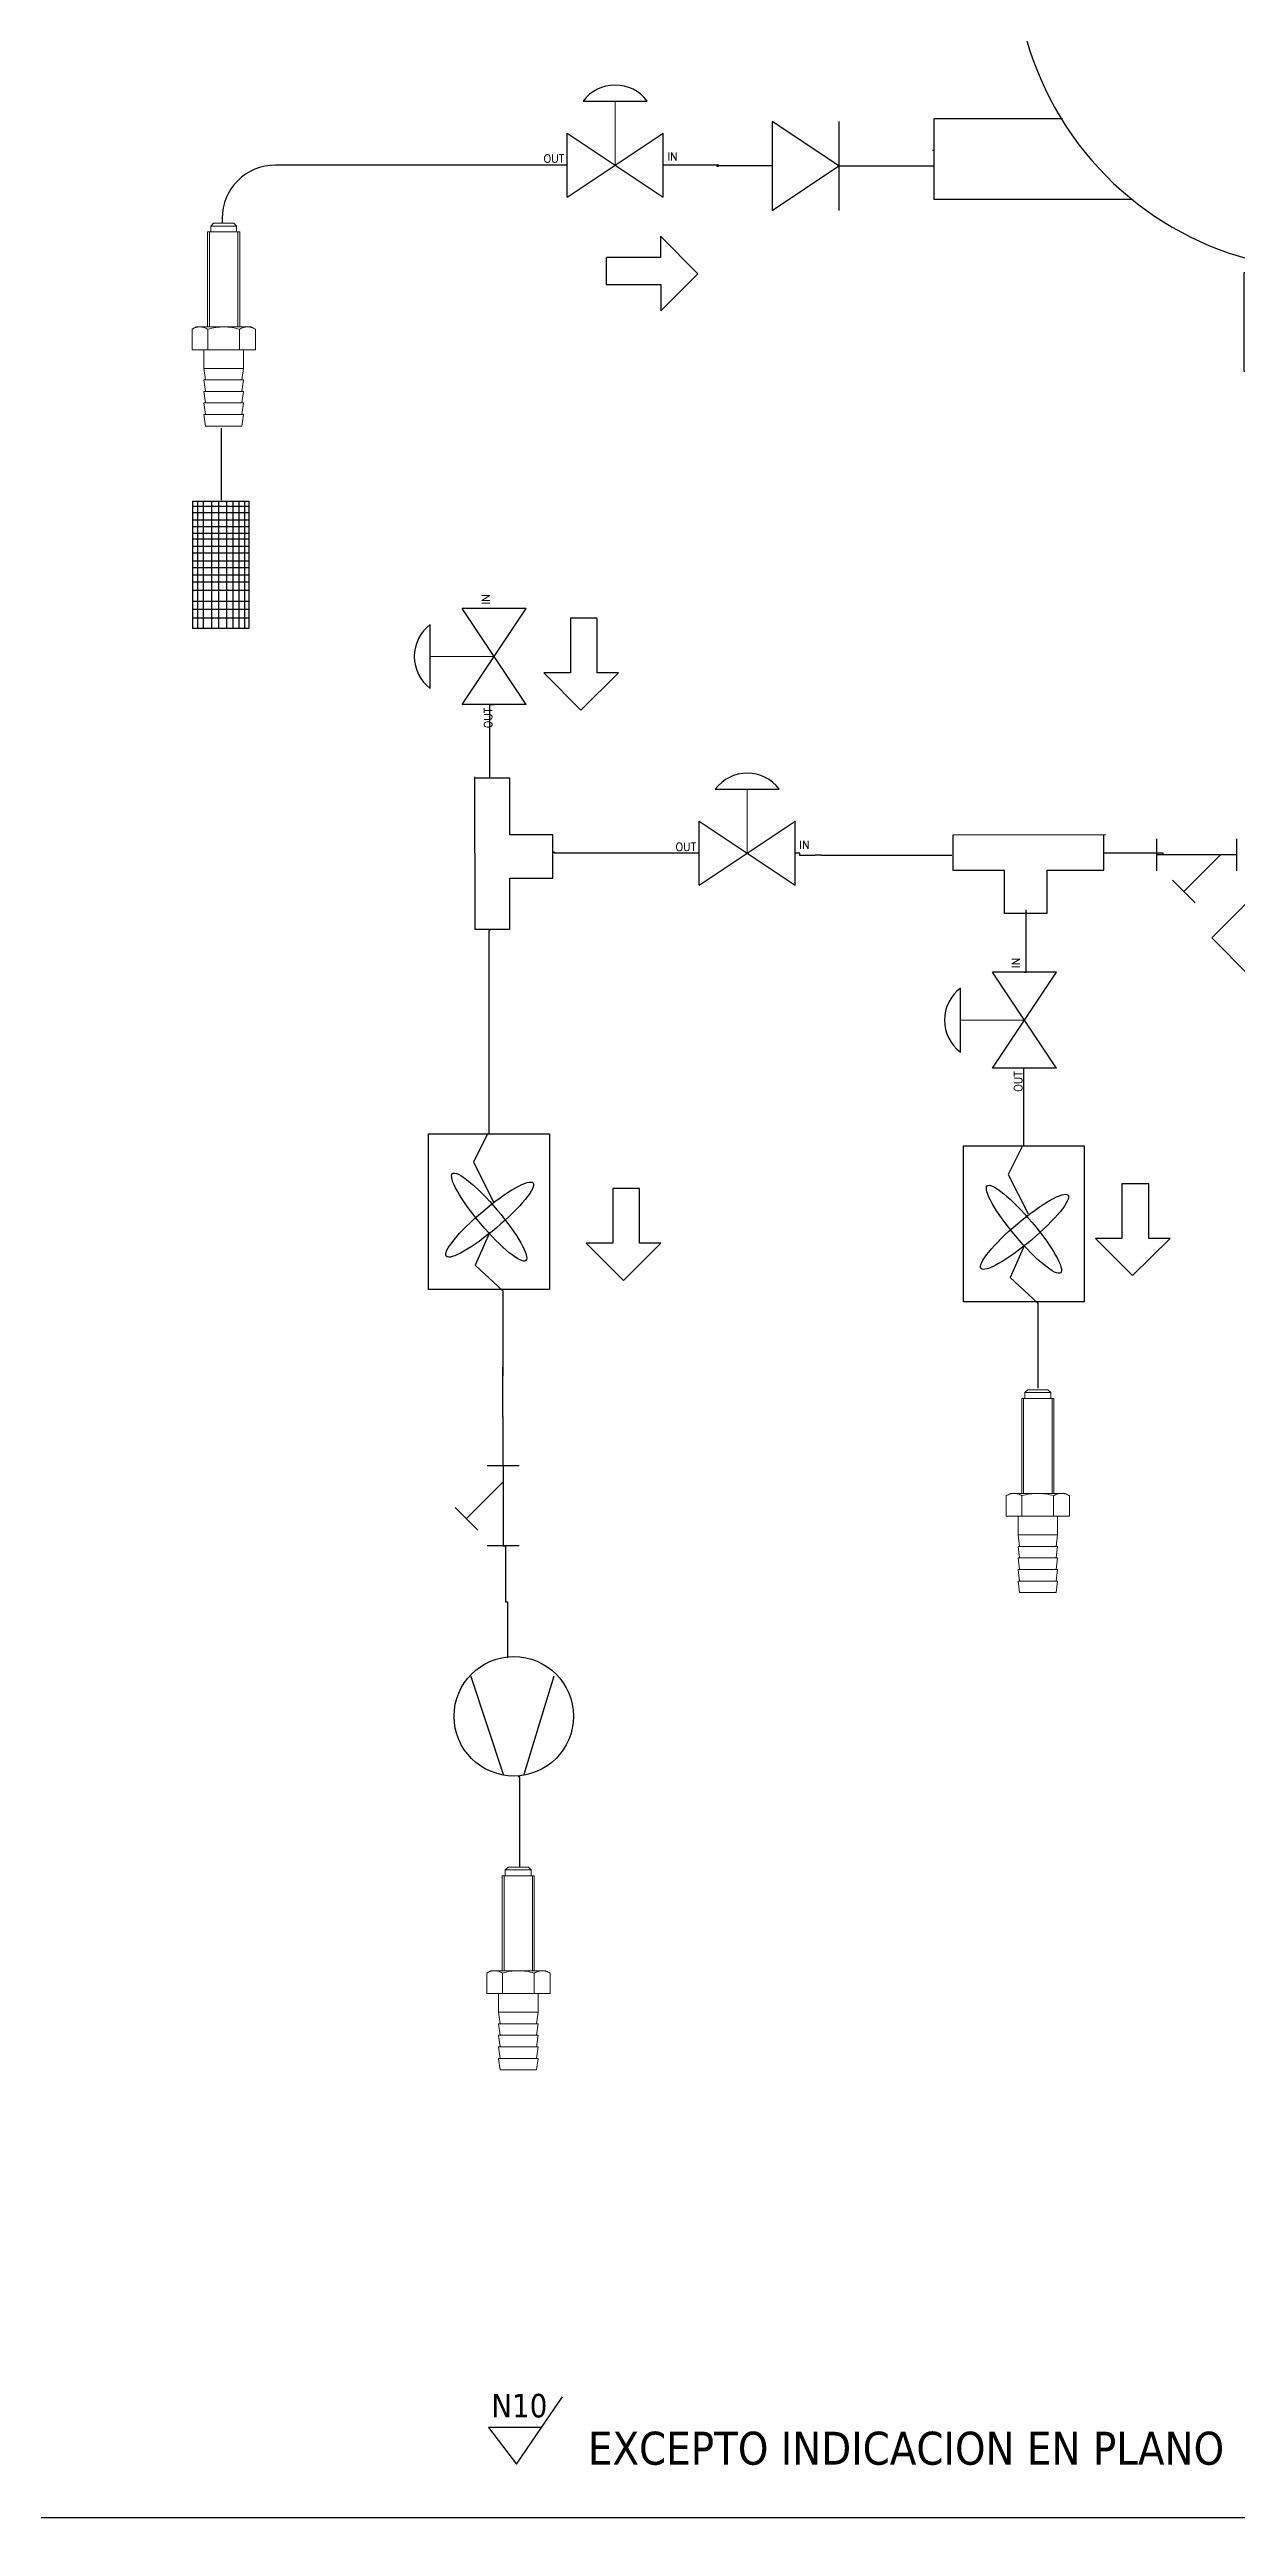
# Model space of a CAD drawing. Header units: millimetres. Extents: x -66 to 265, y 10 to 221.
# Drawn here: x 66.9 to 133.7, y 10 to 148.8 of the extents above; entities that cross this region are included whole.
import ezdxf
from ezdxf.enums import TextEntityAlignment as Align

# ---------------------------------------------------------------- set-up
doc = ezdxf.new("R2010")
doc.units = ezdxf.units.MM
for name, color, linetype in [('CONTORNO', 179, 'Continuous'), ('SYMS', 7, 'Continuous'), ('TERMS', 123, 'Continuous'), ('WIRENO', 250, 'Continuous'), ('WIRES', 7, 'Continuous')]:
    doc.layers.add(name, color=color, linetype=linetype)
doc.styles.add('SLDTEXTSTYLE0', font='tahoma.ttf')
doc.styles.add('WD', font='romans.shx')

# ---------------------------------------------------------------- blocks, each defined once
blk = doc.blocks.new('tanquecondinple')
at = {"layer": 'WIRENO'}
h = blk.add_hatch(dxfattribs=at)
h.set_pattern_fill('ANSI36', color=256)
h.paths.add_polyline_path([(123.84, 182.83), (123.84, 176.41), (173.09, 176.37), (173.09, 182.79)])
h.paths.add_polyline_path([(177.59, 134.34), (177.59, 140.68), (123.04, 140.68), (123.04, 134.34)])
for p, q in [((104.94, 149.25), (97.7, 149.25)), ((97.7, 149.25), (97.7, 144.74)), ((97.7, 144.74), (108.84, 144.74))]:
    blk.add_line(p, q)
for p, q in [((119.24, 176.39), (184.85, 176.39)), ((184.85, 176.39), (184.85, 140.68)), ((184.85, 140.68), (120.42, 140.68))]:
    blk.add_line(p, q, dxfattribs=at)
for points in [[(128.5, 182.84), (134.23, 182.84), (134.23, 188.37), (128.5, 188.37)], [(163.21, 182.84), (168.94, 182.84), (168.94, 188.37), (163.21, 188.37)], [(123.84, 176.41), (173.09, 176.37), (173.09, 182.79), (123.84, 182.83)], [(177.09, 176.39), (182.83, 176.39), (182.83, 181.92), (177.09, 181.92)], [(96.74, 155.29), (102.47, 155.29), (102.47, 160.82), (96.74, 160.82)], [(115.13, 135.06), (120.86, 135.06), (120.86, 140.59), (115.13, 140.59)], [(123.04, 134.34), (177.59, 134.34), (177.59, 140.76), (123.04, 140.76)], [(178.9, 135.06), (184.63, 135.06), (184.63, 140.59), (178.9, 140.59)], [(131.33, 128.64), (137.06, 128.64), (137.06, 134.17), (131.33, 134.17)], [(153.18, 128.64), (158.92, 128.64), (158.92, 134.17), (153.18, 134.17)]]:
    blk.add_lwpolyline(points, close=True, dxfattribs=at)
blk.add_arc((120.06, 158.57), 17.82, 93.0287, 276.0162, dxfattribs=at)
blk = doc.blocks.new('HGVA1_DIAPHRAGM_VALVE2')
at = {"color": 7, "linetype": 'Continuous', "lineweight": 0, "ltscale": 3.2258}
for p, q in [((-0.25, 0.5), (0.25, 0.5)), ((0, 0), (0, 0.5))]:
    blk.add_line(p, q, dxfattribs=at)
for p, q in [((-0.375, -0.25), (-0.375, 0.25)), ((-0.375, -0.25), (0.375, 0.25)), ((-0.375, 0.25), (0.375, -0.25)), ((0.375, -0.25), (0.375, 0.25))]:
    blk.add_line(p, q)
at = {"ltscale": 25.4, "flags": 128}
blk.add_lwpolyline([(0.25, 0.5, 0.5), (-0.25, 0.5)], format="xyb", close=True, dxfattribs=at)
at = {"style": 'WD', "flags": 1}
for tag, p in [('INST', (-0.469, 0.748)), ('LOC', (-0.469, 0.587)), ('TAG1', (-0.469, 0.378))]:
    blk.add_attdef(tag, text='', height=0.125, dxfattribs=at).set_placement(p, align=Align.RIGHT)
at = {"style": 'WD'}
blk.add_attdef('XREF', text='', height=0.0625, rotation=0.0625, dxfattribs=at).set_placement((0.518, 0.271), align=Align.TOP_CENTER)
blk.add_attdef('TERM01', text='', height=0.0625, dxfattribs=at).set_placement((-0.399, 0.018), align=Align.RIGHT)
for tag, p, height in [('X4TERM01', (-0.375, 0), 0.005), ('X1TERM02', (0.375, 0), 0.005), ('TERM02', (0.406, 0.036), 0.0625), ('RATING1', (0.388, -0.162), 0.125), ('DESC1', (0.388, -0.378), 0.125), ('DESC2', (0.388, -0.562), 0.125), ('DESC3', (0.388, -0.752), 0.125), ('WDTAGALT', (0.388, -0.907), 0.125)]:
    blk.add_attdef(tag, p, '', height=height, dxfattribs=at)
at = {"style": 'WD', "flags": 1}
for tag, p in [('WDTYPE', (-0.154, -0.127)), ('FAMILY', (-0.143, -0.17)), ('CAT', (-0.143, -0.215)), ('MFG', (-0.141, -0.246)), ('ASSYCODE', (-0.113, -0.275))]:
    blk.add_attdef(tag, text='', height=0.01, dxfattribs=at).set_placement(p, align=Align.CENTER)
blk = doc.blocks.new('TT')
at = {"layer": 'WIRENO'}
for p, q in [((59.03, 150.75), (59.05, 142.17)), ((61.02, 150.66), (59.05, 150.66)), ((61.02, 147.48), (61.02, 150.66)), ((63.45, 147.48), (61.02, 147.48)), ((63.45, 145.05), (63.45, 147.48)), ((61.02, 142.17), (61.02, 145.05)), ((61.02, 145.05), (63.45, 145.05)), ((59.05, 142.17), (61.02, 142.17))]:
    blk.add_line(p, q, dxfattribs=at)
blk = doc.blocks.new('Cooler')
at = {"layer": 'WIRENO'}
for p, q in [((61.05, 155.36), (61.05, 161.29)), ((60.91, 155.36), (59.87, 153.28)), ((59.87, 153.28), (61.37, 150.31)), ((61.09, 147.98), (60.01, 145.56)), ((60.01, 145.56), (62.09, 143.63)), ((62.09, 143.63), (62.09, 137.25))]:
    blk.add_line(p, q, dxfattribs=at)
blk.add_lwpolyline([(56.51, 155.41), (65.57, 155.41), (65.57, 143.72), (56.51, 143.72)], close=True, dxfattribs=at)
for centre, major_axis in [((61.09, 148.97), (-3.26, -2.75)), ((61.05, 149.16), (2.75, -3.26))]:
    blk.add_ellipse(centre, major_axis=major_axis, ratio=0.188132, dxfattribs=at)
blk = doc.blocks.new('HST1_STRAINER_Y_TYPE')
at = {"ltscale": 3.2258}
for p, q in [((0, 0.125), (0, -0.125)), ((0.625, 0.125), (0.625, -0.125)), ((0, 0), (0.625, 0)), ((0.125, 0), (0.412, -0.287)), ((0.324, -0.376), (0.501, -0.199))]:
    blk.add_line(p, q, dxfattribs=at)
at = {"style": 'WD', "flags": 1}
for tag, height, p in [('INST', 0.125, (0.33, 0.71)), ('LOC', 0.125, (0.306, 0.549)), ('TAG1', 0.125, (0.324, 0.34)), ('FAMILY', 0.01, (1.09, 0.044)), ('CAT', 0.01, (1.09, -0.001)), ('WDTYPE', 0.01, (1.102, -0.093)), ('MFG', 0.01, (1.092, -0.032)), ('ASSYCODE', 0.01, (1.12, -0.061))]:
    blk.add_attdef(tag, text='', height=height, dxfattribs=at).set_placement(p, align=Align.CENTER)
at = {"style": 'WD'}
for tag, height, p in [('WDTAGALT', 0.125, (0.035, 0.2)), ('TERM01', 0.0625, (-0.024, 0.018))]:
    blk.add_attdef(tag, text='', height=height, dxfattribs=at).set_placement(p, align=Align.RIGHT)
for tag, p, height in [('RATING1', (0.6, 0.18), 0.125), ('X4TERM01', (0, 0), 0.005), ('X1TERM03', (0.625, 0), 0.005), ('TERM03', (0.632, 0.013), 0.0625), ('DESC1', (-0.666, -0.258), 0.125), ('DESC2', (-0.666, -0.442), 0.125), ('X8TERM02', (0.412, -0.287), 0.005), ('TERM02', (0.447, -0.365), 0.0625), ('DESC3', (-0.666, -0.632), 0.125)]:
    blk.add_attdef(tag, p, '', height=height, dxfattribs=at)
blk.add_attdef('XREF', text='', height=0.0625, rotation=0.0625, dxfattribs=at).set_placement((0.649, -0.434), align=Align.TOP_CENTER)
blk = doc.blocks.new('Bomba Vacio')
at = {"layer": 'WIRENO'}
for p, q in [((222.52, 152.69), (218.83, 163.9)), ((224.82, 152.84), (228.2, 163.9))]:
    blk.add_line(p, q, dxfattribs=at)
blk.add_circle((223.65, 159.36), 6.72, dxfattribs=at)
blk = doc.blocks.new('Acople Estriado')
at = {"color": 7, "linetype": 'Continuous', "lineweight": 15}
for p, q in [((6.811, 5.678), (6.796, 5.663)), ((6.796, 5.663), (6.796, 5.633)), ((6.931, 5.663), (6.796, 5.663)), ((6.811, 5.678), (6.916, 5.678)), ((6.931, 5.663), (6.916, 5.678)), ((6.931, 5.633), (6.931, 5.663)), ((6.78, 5.633), (6.78, 5.138)), ((6.78, 5.633), (6.947, 5.633)), ((6.947, 5.138), (6.947, 5.633)), ((6.721, 5.138), (6.699, 5.126)), ((6.699, 5.126), (6.699, 5.019)), ((6.699, 5.019), (6.781, 5.019)), ((6.74, 5.138), (6.721, 5.138)), ((6.864, 5.138), (6.74, 5.138)), ((6.761, 5.019), (6.761, 4.922)), ((6.781, 5.126), (6.781, 5.019)), ((6.781, 5.019), (6.946, 5.019)), ((6.988, 5.138), (6.864, 5.138)), ((6.946, 5.126), (6.946, 5.019)), ((6.946, 5.019), (7.029, 5.019)), ((6.967, 4.922), (6.967, 5.019)), ((7.007, 5.138), (6.988, 5.138)), ((7.029, 5.126), (7.007, 5.138)), ((7.029, 5.126), (7.029, 5.019)), ((6.761, 4.922), (6.769, 4.862)), ((6.864, 4.922), (6.761, 4.922)), ((6.967, 4.922), (6.864, 4.922)), ((6.959, 4.862), (6.967, 4.922)), ((6.761, 4.862), (6.769, 4.802)), ((6.864, 4.862), (6.761, 4.862)), ((6.761, 4.802), (6.769, 4.742)), ((6.864, 4.802), (6.761, 4.802)), ((6.967, 4.862), (6.864, 4.862)), ((6.967, 4.802), (6.864, 4.802)), ((6.959, 4.802), (6.967, 4.862)), ((6.959, 4.742), (6.967, 4.802)), ((6.761, 4.742), (6.769, 4.682)), ((6.864, 4.742), (6.761, 4.742)), ((6.761, 4.682), (6.769, 4.622)), ((6.864, 4.682), (6.761, 4.682)), ((6.967, 4.742), (6.864, 4.742)), ((6.967, 4.682), (6.864, 4.682)), ((6.959, 4.682), (6.967, 4.742)), ((6.959, 4.622), (6.967, 4.682)), ((6.864, 4.622), (6.769, 4.622)), ((6.959, 4.622), (6.864, 4.622))]:
    blk.add_line(p, q, dxfattribs=at)
at = {"color": 7, "linetype": 'Continuous', "lineweight": 0}
for p, q in [((6.79, 5.633), (6.79, 5.138)), ((6.938, 5.633), (6.938, 5.138))]:
    blk.add_line(p, q, dxfattribs=at)
at = {"color": 7, "linetype": 'Continuous', "lineweight": 15}
for points, knots in [([(6.699, 5.126), (6.706, 5.13), (6.712, 5.133), (6.726, 5.137), (6.733, 5.138), (6.74, 5.138)], [0, 0, 0, 0, 0.5, 0.5, 1, 1, 1, 1]), ([(6.74, 5.138), (6.744, 5.138), (6.747, 5.138), (6.754, 5.137), (6.757, 5.136), (6.768, 5.133), (6.775, 5.13), (6.781, 5.126)], [0, 0, 0, 0, 0.25, 0.25, 0.5, 0.5, 1, 1, 1, 1]), ([(6.864, 5.138), (6.85, 5.138), (6.836, 5.137), (6.808, 5.133), (6.795, 5.13), (6.781, 5.126)], [0, 0, 0, 0, 0.5, 0.5, 1, 1, 1, 1]), ([(6.946, 5.126), (6.933, 5.13), (6.919, 5.133), (6.892, 5.137), (6.878, 5.138), (6.864, 5.138)], [0, 0, 0, 0, 0.5, 0.5, 1, 1, 1, 1]), ([(6.946, 5.126), (6.953, 5.13), (6.96, 5.133), (6.974, 5.137), (6.981, 5.138), (6.988, 5.138)], [0, 0, 0, 0, 0.5, 0.5, 1, 1, 1, 1]), ([(6.988, 5.138), (6.991, 5.138), (6.995, 5.138), (7.002, 5.137), (7.005, 5.136), (7.015, 5.133), (7.022, 5.13), (7.029, 5.126)], [0, 0, 0, 0, 0.25, 0.25, 0.5, 0.5, 1, 1, 1, 1])]:
    blk.add_open_spline(points, degree=3, knots=knots, dxfattribs=at)
blk = doc.blocks.new('HDI1')
for p, q in [((0.0469, 0), (-0.0469, 0.0625)), ((-0.0469, 0.0625), (-0.0469, -0.0625)), ((0.0469, 0.0625), (0.0469, -0.0625)), ((-0.0469, -0.0625), (0.0469, 0))]:
    blk.add_line(p, q)
at = {"style": 'WD'}
for tag, width, p in [('INST', 0.7, (0, 0.8883)), ('LOC', 0.7, (0, 0.7187)), ('DESC1', 0.7, (0, 0.5625)), ('DESC2', 0.7, (0, 0.4062)), ('RATING1', 0.9, (0.0055, 0.0938))]:
    blk.add_attdef(tag, text='', height=0.125, dxfattribs=dict(at, width=width)).set_placement(p, align=Align.CENTER)
blk.add_attdef('TAG1', text='', height=0.125, dxfattribs=at).set_placement((0, 0.25), align=Align.CENTER)
for tag, p, height, flags in [('WDBLKNAM', (0.2047, 0.1329), 0.01, 9), ('FAMILY', (0.2047, 0.1523), 0.01, 9), ('X4TERM01', (-0.0469, 0), 0.0125, 1), ('X1TERM02', (0.0469, 0), 0.0125, 1)]:
    blk.add_attdef(tag, p, '', height=height, dxfattribs=dict(at, flags=flags))
at = {"linetype": 'Continuous', "style": 'WD', "flags": 9}
for tag, p in [('CAT', (0.2297, 0.1082)), ('ASSYCODE', (0.2188, 0.0625)), ('MFG', (0.2278, 0.0887))]:
    blk.add_attdef(tag, text='', height=0.01, dxfattribs=at).set_placement(p, align=Align.CENTER)
at = {"linetype": 'Continuous', "style": 'WD', "flags": 8}
blk.add_attdef('TERM01', text='', height=0.125, dxfattribs=at).set_placement((-0.125, -0.0312), align=Align.TOP_RIGHT)
blk.add_attdef('TERM02', text='', height=0.125, dxfattribs=at).set_placement((0.1094, -0.0314), align=Align.TOP_LEFT)
at = {"style": 'WD', "width": 0.9}
blk.add_attdef('RATING2', text='', height=0.125, dxfattribs=at).set_placement((0.0055, -0.1876), align=Align.TOP_CENTER)
blk = doc.blocks.new('Filtro')
at = {"layer": 'WIRENO'}
for p, q in [((95.97, 119.72), (103.12, 119.72)), ((95.97, 119.41), (103.12, 119.41)), ((96.25, 119.99), (96.25, 116.83)), ((96.62, 119.95), (96.62, 116.79)), ((97.03, 119.95), (97.03, 116.79)), ((97.4, 119.95), (97.4, 116.79)), ((97.77, 119.99), (97.77, 116.83)), ((98.1, 119.99), (98.1, 116.83)), ((98.51, 119.99), (98.51, 116.83)), ((98.88, 119.95), (98.88, 116.79)), ((99.33, 119.99), (99.33, 116.83)), ((99.7, 119.99), (99.7, 116.83)), ((100.11, 119.99), (100.11, 116.83)), ((100.52, 119.99), (100.52, 116.83)), ((100.98, 119.99), (100.98, 116.83)), ((101.59, 119.99), (101.59, 116.83)), ((102.04, 119.99), (102.04, 116.83)), ((102.54, 119.99), (102.54, 116.83)), ((95.97, 119.07), (103.12, 119.07)), ((95.97, 118.71), (103.12, 118.71)), ((95.97, 118.27), (103.12, 118.27)), ((95.97, 117.88), (103.12, 117.88)), ((95.97, 117.41), (103.12, 117.41)), ((95.97, 117.08), (103.12, 117.08))]:
    blk.add_line(p, q, dxfattribs=at)
blk.add_lwpolyline([(95.95, 119.98), (103.11, 119.98), (103.11, 116.82), (95.95, 116.82)], close=True, dxfattribs=at)
blk = doc.blocks.new('WDDOT')
for radius in [0.03, 0.0187, 0.00929]:
    blk.add_circle((0, 0), radius)

msp = doc.modelspace()

# ---------------------------------------------------------------- hatches: boundary and pattern name
at = {"layer": 'WIRENO'}
h = msp.add_hatch(dxfattribs=at)
h.set_pattern_fill('AR-CONC', color=256)
h.set_pattern_definition([(50, (-135.13, 26.59), (182.185, -15.94), [19.05, -209.55]), (355, (-135.13, 26.6), (-35.24, 191.06), [15.24, -167.64]), (100.45, (-119.95, 25.26), (146.94, 175.12), [16.19, -178.09]), (46.18, (-135.13, 77.4), (271.08, -42.04), [28.57, -314.32]), (96.64, (-112.54, 73.9), (237.4, 247.43), [24.29, -267.14]), (351.18, (-135.13, 77.4), (237.4, 247.43), [22.86, -251.46]), (21, (-109.73, 64.69), (151.614, -102.265), [19.05, -209.55]), (326, (-109.73, 64.7), (61.8, 184.19), [15.24, -167.64]), (71.45, (-97.1, 56.17), (213.42, 81.92), [16.19, -178.09]), (37.5, (-135.13, 26.59), (3.089, 84.555), [0, -165.608, 0, -170.18, 0, -168.275]), (7.5, (-135.13, 26.59), (66.82, 100.18), [0, -97.028, 0, -161.798, 0, -64.135]), (327.5, (-191.77, 26.59), (135.59, -5.729), [0, -63.5, 0, -198.12, 0, -262.89]), (317.5, (-217.17, 26.59), (148.13, 25.426), [0, -82.55, 0, -131.572, 0, -186.69])])
h.paths.add_polyline_path([(6.04, 219.76), (2.98, 219.76), (2.98, 221.25), (0.88, 219.16), (2.98, 217.05), (2.98, 218.26), (6.04, 218.26)])
h.paths.add_polyline_path([(-36.14, 149.05), (-39.21, 149.05), (-39.21, 150.55), (-41.3, 148.45), (-39.21, 146.35), (-39.21, 147.55), (-36.14, 147.55)])
h.paths.add_polyline_path([(-63.13, 165.85), (-64.63, 165.86), (-64.63, 162.79), (-66.13, 162.79), (-64.04, 160.69), (-61.93, 162.79), (-63.13, 162.79)])
h.paths.add_polyline_path([(-59.54, 130.73), (-60.74, 130.73), (-60.74, 133.79), (-62.24, 133.79), (-62.24, 130.73), (-63.74, 130.73), (-61.65, 128.63)])
h.paths.add_polyline_path([(-6.3, 128.32), (-8.41, 126.22), (-7.21, 126.22), (-7.21, 123.15), (-5.7, 123.15), (-5.7, 126.22), (-4.21, 126.22)])
h.paths.add_polyline_path([(71.8, 74.09), (69.7, 76.2), (69.7, 75), (66.64, 75), (66.64, 73.5), (69.7, 73.5), (69.7, 72)])
h.paths.add_polyline_path([(98.67, 123.07), (96.57, 120.98), (98.67, 118.87), (98.67, 120.07), (101.73, 120.07), (101.73, 121.57), (98.67, 121.57)])
h = msp.add_hatch(dxfattribs=at)
h.set_pattern_fill('AR-CONC', color=256, scale=0.5)
h.set_pattern_definition([(50, (26.89, 57.81), (91.09, -7.97), [9.525, -104.775]), (355, (26.89, 57.81), (-17.62, 95.53), [7.62, -83.82]), (100.45, (34.485, 57.15), (73.47, 87.56), [8.095, -89.045]), (46.18, (26.89, 83.21), (135.54, -21.02), [14.29, -157.16]), (96.64, (38.19, 81.46), (118.7, 123.71), [12.14, -133.57]), (351.18, (26.9, 83.21), (118.7, 123.71), [11.43, -125.73]), (21, (39.59, 76.86), (75.81, -51.13), [9.525, -104.775]), (326, (39.59, 76.86), (30.9, 92.09), [7.62, -83.82]), (71.45, (45.91, 72.6), (106.71, 40.96), [8.095, -89.045]), (37.5, (26.894, 57.81), (1.544, 42.278), [0, -82.804, 0, -85.09, 0, -84.1375]), (7.5, (26.894, 57.81), (33.41, 50.09), [0, -48.514, 0, -80.899, 0, -32.0675]), (327.5, (-1.427, 57.81), (67.795, -2.864), [0, -31.75, 0, -99.06, 0, -131.445]), (317.5, (-14.13, 57.81), (74.065, 12.713), [0, -41.275, 0, -65.786, 0, -93.345])])
h.paths.add_polyline_path([(71.1, 134.1), (73.2, 136.2), (72, 136.2), (72, 139.26), (70.5, 139.26), (70.5, 136.2), (69, 136.2)])
h = msp.add_hatch(dxfattribs=at)
h.set_pattern_fill('AR-CONC', color=256)
h.paths.add_polyline_path([(101.3, 138.28), (101.3, 137.08), (98.24, 137.08), (98.24, 135.57), (101.31, 135.57), (101.31, 134.08), (103.4, 136.17)])
h.paths.add_polyline_path([(97.73, 116.8), (96.23, 116.8), (96.23, 113.73), (94.73, 113.73), (96.82, 111.64), (98.93, 113.73), (97.73, 113.73)])
h.paths.add_polyline_path([(121.65, 101.49), (119.55, 99.4), (121.65, 97.29), (121.65, 98.49), (124.72, 98.49), (124.72, 99.99), (121.65, 99.99)])
h.paths.add_polyline_path([(100.12, 84.73), (98.62, 84.73), (98.62, 81.67), (97.12, 81.67), (99.21, 79.57), (101.32, 81.67), (100.12, 81.67)])
h.paths.add_polyline_path([(204.83, 49.61), (204.83, 48.41), (201.77, 48.41), (201.77, 46.9), (204.83, 46.9), (204.83, 45.41), (206.93, 47.5)])
h.paths.add_polyline_path([(236.86, 94.98), (233.8, 94.98), (233.8, 96.48), (231.7, 94.39), (233.8, 92.28), (233.8, 93.48), (236.86, 93.48)])
h = msp.add_hatch(dxfattribs=at)
h.set_pattern_fill('AR-CONC', color=256, scale=0.5)
h.set_pattern_definition([(50, (52.46, 43.38), (91.09, -7.97), [9.525, -104.775]), (355, (52.46, 43.38), (-17.62, 95.53), [7.62, -83.82]), (100.45, (60.05, 42.714), (73.47, 87.56), [8.095, -89.045]), (46.18, (52.46, 68.78), (135.54, -21.02), [14.29, -157.16]), (96.64, (63.76, 67.03), (118.7, 123.71), [12.14, -133.57]), (351.18, (52.46, 68.78), (118.7, 123.71), [11.43, -125.73]), (21, (65.16, 62.43), (75.81, -51.13), [9.525, -104.775]), (326, (65.16, 62.43), (30.9, 92.09), [7.62, -83.82]), (71.45, (71.48, 58.17), (106.71, 40.96), [8.095, -89.045]), (37.5, (52.46, 43.38), (1.544, 42.278), [0, -82.804, 0, -85.09, 0, -84.1375]), (7.5, (52.46, 43.38), (33.41, 50.09), [0, -48.514, 0, -80.899, 0, -32.0675]), (327.5, (24.14, 43.38), (67.795, -2.864), [0, -31.75, 0, -99.06, 0, -131.445]), (317.5, (11.44, 43.38), (74.065, 12.713), [0, -41.275, 0, -65.786, 0, -93.345])])
h.paths.add_polyline_path([(95.92, 120.96), (98.99, 120.96), (98.99, 122.46), (95.92, 122.46), (95.92, 123.96), (93.83, 121.86), (95.92, 119.76)])
h = msp.add_hatch(dxfattribs=at)
h.set_pattern_fill('AR-CONC', color=256, scale=0.5)
h.set_pattern_definition([(50, (29.284, 25.75), (91.09, -7.97), [9.525, -104.775]), (355, (29.28, 25.75), (-17.62, 95.53), [7.62, -83.82]), (100.45, (36.875, 25.09), (73.47, 87.56), [8.095, -89.045]), (46.18, (29.28, 51.15), (135.54, -21.02), [14.29, -157.16]), (96.64, (40.58, 49.4), (118.7, 123.71), [12.14, -133.57]), (351.18, (29.28, 51.15), (118.7, 123.71), [11.43, -125.73]), (21, (41.984, 44.8), (75.81, -51.13), [9.525, -104.775]), (326, (41.98, 44.8), (30.9, 92.09), [7.62, -83.82]), (71.45, (48.3, 40.54), (106.71, 40.96), [8.095, -89.045]), (37.5, (29.284, 25.75), (1.544, 42.278), [0, -82.804, 0, -85.09, 0, -84.1375]), (7.5, (29.284, 25.75), (33.41, 50.09), [0, -48.514, 0, -80.899, 0, -32.0675]), (327.5, (0.963, 25.75), (67.795, -2.864), [0, -31.75, 0, -99.06, 0, -131.445]), (317.5, (-11.74, 25.75), (74.065, 12.713), [0, -41.275, 0, -65.786, 0, -93.345])])
h.paths.add_polyline_path([(73.49, 102.04), (75.59, 104.14), (74.39, 104.14), (74.39, 107.2), (72.89, 107.2), (72.89, 104.14), (71.39, 104.14)])
h = msp.add_hatch(dxfattribs=at)
h.set_pattern_fill('AR-CONC', color=256, scale=0.5)
h.set_pattern_definition([(50, (83.924, 21.13), (91.09, -7.97), [9.525, -104.775]), (355, (83.92, 21.13), (-17.62, 95.53), [7.62, -83.82]), (100.45, (91.515, 20.464), (73.47, 87.56), [8.095, -89.045]), (46.18, (83.92, 46.53), (135.54, -21.02), [14.29, -157.16]), (96.64, (95.22, 44.78), (118.7, 123.71), [12.14, -133.57]), (351.18, (83.92, 46.53), (118.7, 123.71), [11.43, -125.73]), (21, (96.624, 40.18), (75.81, -51.13), [9.525, -104.775]), (326, (96.62, 40.18), (30.9, 92.09), [7.62, -83.82]), (71.45, (102.94, 35.92), (106.71, 40.96), [8.095, -89.045]), (37.5, (83.924, 21.13), (1.544, 42.278), [0, -82.804, 0, -85.09, 0, -84.1375]), (7.5, (83.924, 21.13), (33.41, 50.09), [0, -48.514, 0, -80.899, 0, -32.0675]), (327.5, (55.603, 21.13), (67.795, -2.864), [0, -31.75, 0, -99.06, 0, -131.445]), (317.5, (42.903, 21.13), (74.065, 12.713), [0, -41.275, 0, -65.786, 0, -93.345])])
h.paths.add_polyline_path([(129.43, 99.63), (130.92, 99.63), (128.83, 101.72), (126.72, 99.63), (127.93, 99.63), (127.93, 96.56), (129.43, 96.56)])

# ---------------------------------------------------------------- linework, layer by layer
at = {"color": 7, "linetype": 'Continuous'}
msp.add_line((15, 10), (265, 10), dxfattribs=at)
at = {"layer": 'CONTORNO'}
for p, q in [((94.61, 15.07), (95.78, 16.79)), ((91.62, 15.07), (93.19, 13.01)), ((94.61, 15.07), (91.62, 15.07)), ((93.19, 13.01), (94.61, 15.07))]:
    msp.add_line(p, q, dxfattribs=at)
at = {"layer": 'WIRENO'}
for p, q in [((103.4, 136.17), (101.3, 138.28)), ((101.3, 138.28), (101.3, 137.08)), ((98.24, 137.08), (98.24, 135.57)), ((101.3, 137.08), (98.25, 137.08)), ((101.31, 134.08), (103.4, 136.17)), ((98.24, 135.57), (101.31, 135.57)), ((101.31, 135.57), (101.31, 134.08)), ((97.73, 116.8), (96.23, 116.8)), ((96.23, 116.8), (96.23, 113.73)), ((97.73, 113.73), (97.73, 116.79)), ((96.23, 113.73), (94.73, 113.73)), ((94.73, 113.73), (96.82, 111.64)), ((96.82, 111.64), (98.93, 113.73)), ((98.93, 113.73), (97.73, 113.73)), ((134.4, 100.92), (132.3, 98.83)), ((132.3, 98.83), (134.4, 96.72)), ((100.12, 84.73), (98.62, 84.73)), ((98.62, 84.73), (98.62, 81.67)), ((100.12, 81.67), (100.12, 84.73)), ((128.76, 85), (127.25, 85)), ((127.25, 85), (127.25, 81.93)), ((128.76, 81.93), (128.76, 84.99)), ((127.25, 81.93), (125.76, 81.93)), ((125.76, 81.93), (127.85, 79.84)), ((127.85, 79.84), (129.96, 81.93)), ((129.96, 81.93), (128.76, 81.93)), ((98.62, 81.67), (97.12, 81.67)), ((97.12, 81.67), (99.21, 79.57)), ((99.21, 79.57), (101.32, 81.67)), ((101.32, 81.67), (100.12, 81.67))]:
    msp.add_line(p, q, dxfattribs=at)
at = {"layer": 'WIRES'}
for p, q in [((116.64, 143.08), (116.64, 143.13)), ((96.05, 142.28), (79.64, 142.28)), ((104.51, 142.28), (101.45, 142.28)), ((104.51, 142.23), (104.51, 142.28)), ((107.58, 142.23), (104.51, 142.23)), ((111.33, 142.23), (116.51, 142.23)), ((116.51, 142.23), (116.66, 142.23)), ((76.64, 139.28), (76.64, 139.02)), ((76.58, 127.48), (76.58, 123.45)), ((76.58, 123.45), (76.61, 123.45)), ((91.69, 107.8), (91.69, 111.95)), ((91.69, 111.95), (91.95, 111.95)), ((95.32, 103.59), (95.32, 103.68)), ((103.48, 103.59), (95.32, 103.59)), ((109.13, 103.59), (108.88, 103.59)), ((109.13, 103.46), (109.13, 103.59)), ((109.99, 103.46), (109.13, 103.46)), ((110.35, 103.47), (109.99, 103.47)), ((109.99, 103.47), (109.99, 103.46)), ((110.35, 103.47), (114.02, 103.47)), ((114.02, 103.47), (117.69, 103.47)), ((126.23, 103.61), (129.55, 103.61)), ((129.55, 103.5), (129.2, 103.5)), ((129.55, 103.61), (129.55, 103.5)), ((121.86, 96.9), (121.86, 100.4)), ((91.66, 92.23), (91.66, 99.25)), ((91.66, 99.25), (91.72, 99.25)), ((121.77, 96.9), (121.86, 96.9)), ((92.43, 71.91), (92.43, 74.68)), ((92.44, 69.14), (92.44, 71.91)), ((92.45, 64.64), (92.57, 64.64)), ((92.57, 64.64), (92.57, 61.49)), ((92.57, 61.49), (92.69, 61.49)), ((92.69, 61.49), (92.69, 58.35)), ((93.38, 51.65), (93.29, 51.65)), ((93.38, 46.59), (93.38, 51.65))]:
    msp.add_line(p, q, dxfattribs=at)
msp.add_arc((79.64, 139.28), 3, 90, 180, dxfattribs=at)

# ---------------------------------------------------------------- block references
at = {"xscale": 10.8, "yscale": 10.8, "zscale": 10.8}
for p in [(2.6, 77.69), (48.39, 12.1), (19.17, -14.74)]:
    msp.add_blockref('Acople Estriado', p, dxfattribs=at)
at = {"layer": 'SYMS'}
ref = msp.add_blockref('HGVA1_DIAPHRAGM_VALVE2', (98.75, 142.28), dxfattribs=dict(at, xscale=7.199999999999999, yscale=7.199999999999999, zscale=7.199999999999999))
ref.add_attrib('TERM01', 'OUT', dxfattribs={"layer": 'TERMS', "height": 0.45, "style": 'WD'}).set_placement((95.88, 142.42), align=Align.RIGHT)
ref.add_attrib('TERM02', 'IN', (101.68, 142.54), dxfattribs={"layer": 'TERMS', "height": 0.45, "style": 'WD'})
for name, p, xscale, yscale, zscale in [('HDI1', (109.45, 142.23), 40, 40, 40), ('HST1_STRAINER_Y_TYPE', (133.7, 103.5), -7.199999999999999, 7.199999999999999, 7.199999999999999)]:
    msp.add_blockref(name, p, dxfattribs=dict(at, xscale=xscale, yscale=yscale, zscale=zscale))
for p in [(104.51, 142.28), (104.51, 142.23), (104.51, 142.23)]:
    msp.add_blockref('WDDOT', p, dxfattribs=at)
ref = msp.add_blockref('HGVA1_DIAPHRAGM_VALVE2', (91.95, 114.65), dxfattribs=dict(at, xscale=7.199999999999999, yscale=7.199999999999999, zscale=7.199999999999999, rotation=90))
ref.add_attrib('TERM01', 'OUT', dxfattribs={"layer": 'TERMS', "height": 0.45, "rotation": 90, "style": 'WD'}).set_placement((91.82, 111.77), align=Align.RIGHT)
ref.add_attrib('TERM02', 'IN', (91.69, 117.57), dxfattribs={"layer": 'TERMS', "height": 0.45, "rotation": 90, "style": 'WD'})
ref = msp.add_blockref('HGVA1_DIAPHRAGM_VALVE2', (106.18, 103.59), dxfattribs=dict(at, xscale=7.199999999999999, yscale=7.199999999999999, zscale=7.199999999999999))
ref.add_attrib('TERM01', 'OUT', dxfattribs={"layer": 'TERMS', "height": 0.45, "style": 'WD'}).set_placement((103.3, 103.72), align=Align.RIGHT)
ref.add_attrib('TERM02', 'IN', (109.1, 103.84), dxfattribs={"layer": 'TERMS', "height": 0.45, "style": 'WD'})
ref = msp.add_blockref('HGVA1_DIAPHRAGM_VALVE2', (121.77, 94.2), dxfattribs=dict(at, xscale=7.199999999999999, yscale=7.199999999999999, zscale=7.199999999999999, rotation=90))
ref.add_attrib('TERM01', 'OUT', dxfattribs={"layer": 'TERMS', "height": 0.45, "rotation": 90, "style": 'WD'}).set_placement((121.64, 91.33), align=Align.RIGHT)
ref.add_attrib('TERM02', 'IN', (121.51, 97.13), dxfattribs={"layer": 'TERMS', "height": 0.45, "rotation": 90, "style": 'WD'})
at = {"layer": 'SYMS', "xscale": 7.199999999999999, "yscale": 7.199999999999999, "zscale": 7.199999999999999, "rotation": 270}
msp.add_blockref('HST1_STRAINER_Y_TYPE', (92.45, 69.14), dxfattribs=at)
at = {"layer": 'WIRENO'}
for name, p in [('tanquecondinple', (18.97, -4.37)), ('TT', (31.8, -42.86))]:
    msp.add_blockref(name, p, dxfattribs=at)
at = {"layer": 'WIRENO', "rotation": 270}
for name, p in [('Filtro', (-41.83, 219.34)), ('TT', (-24.43, 163.66))]:
    msp.add_blockref(name, p, dxfattribs=at)
at = {"layer": 'WIRENO'}
for name, p, xscale, yscale, zscale in [('Cooler', (45.87, -28.74), 0.75, 0.75, 0.75), ('Cooler', (75.95, -29.43), 0.75, 0.75, 0.75), ('Bomba Vacio', (-18.78, -24.62), 0.5, 0.5, 0.5)]:
    msp.add_blockref(name, p, dxfattribs=dict(at, xscale=xscale, yscale=yscale, zscale=zscale))

# ---------------------------------------------------------------- texts
at = {"layer": 'CONTORNO', "insert": (91.78, 16.96), "char_height": 1.323, "attachment_point": 1, "style": 'SLDTEXTSTYLE0'}
msp.add_mtext('N10', dxfattribs=at)
at = {"layer": 'CONTORNO', "color": 7, "insert": (133, 14.83), "char_height": 1.8521, "attachment_point": 3, "style": 'SLDTEXTSTYLE0'}
msp.add_mtext('EXCEPTO INDICACION EN PLANO', dxfattribs=at)

doc.saveas('drawing.dxf')
